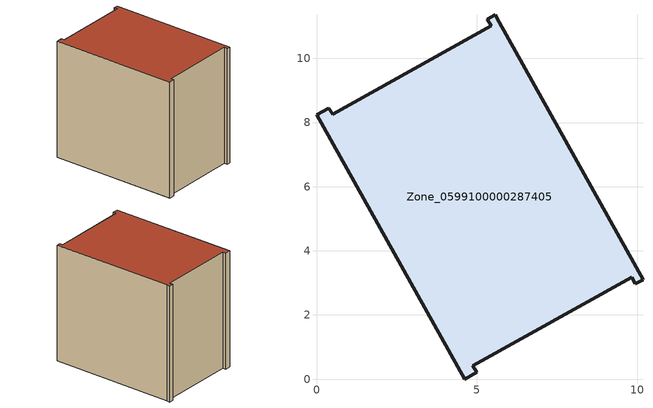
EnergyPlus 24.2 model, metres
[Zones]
Zone_0599100000287405
 floor ground (C_G): 4.62,0 0,8.24 0.39,8.45 0.5,8.25 5.44,11.01 5.32,11.22 5.57,11.36 5.69,11.12 10.18,3.1 9.94,2.97 9.82,3.18 4.87,0.42 4.99,0.21 z0
 wall outside (C_F): 0,8.24 4.62,0 4.99,0.21 4.87,0.42 9.82,3.18 9.94,2.97 10.18,3.1 5.69,11.12 5.57,11.36 5.32,11.22 5.44,11.01 0.5,8.25 0.39,8.45 0,8.24 z0:8.6
 roof outside (C_R): 5.69,11.12 5.57,11.36 5.32,11.22 5.44,11.01 0.5,8.25 0.39,8.45 0,8.24 4.62,0 4.99,0.21 4.87,0.42 9.82,3.18 9.94,2.97 10.18,3.1 z8.6
[BUILDING]
Pand.0599100000287405: North Axis=0; Terrain=City; Loads Convergence Tolerance Value=0.04; Temperature Convergence Tolerance Value=0.4; Solar Distribution=FullExterior; Maximum Number of Warmup Days=25; Minimum Number of Warmup Days=1
[Site:Location]
Rotterdam.The.Hague.AP_ZH_NLD Design_Conditions: Latitude=51.96; Longitude=4.45; Time Zone=1; Elevation=-4.5
[SITE:GROUNDTEMPERATURE:BUILDINGSURFACE]
18, 18, 18, 18, 18, 18, 18, 18, 18, 18, 18, 18
[MATERIAL] Thermal Absorptance=0.9; Solar Absorptance=0.7; Visible Absorptance=0.7
Name | Roughness | Thickness | Conductivity | Density | Specific Heat
G.TC.1965-1974 | MediumSmooth | 0.15 | 0.882353 | 540 | 1210
F.TC.1965-1974 | Rough | 0.3 | 0.697674 | 1920 | 840
R.TC.1965-1974 | MediumRough | 0.2 | 0.232558 | 1500 | 1000
[CONSTRUCTION]
C_G: G.TC.1965-1974
C_F: F.TC.1965-1974
C_R: R.TC.1965-1974
[ZONE]
Zone_0599100000287405: Type=1; Multiplier=1; Ceiling Height=Autocalculate; Volume=Autocalculate; Floor Area=autocalculate; Part of Total Floor Area=Yes
[ZONEINFILTRATION:DESIGNFLOWRATE]
Infil_Zone_0599100000287405: Zone or ZoneList or Space or SpaceList=Zone_0599100000287405; Schedule=AlwaysOn; Design Flow Rate Calculation Method=Flow/Area; Flow Rate per Floor Area=0.003; Constant Term Coefficient=1; Temperature Term Coefficient=0; Velocity Term Coefficient=0; Velocity Squared Term Coefficient=0
[HVACTEMPLATE:ZONE:IDEALLOADSAIRSYSTEM]
Zone_0599100000287405: Maximum Heating Supply Air Temperature=50; Minimum Cooling Supply Air Temperature=13; Maximum Heating Supply Air Humidity Ratio=0.0156; Minimum Cooling Supply Air Humidity Ratio=0.0077; Heating Limit=NoLimit; Cooling Limit=NoLimit; Dehumidification Control Type=ConstantSensibleHeatRatio; Cooling Sensible Heat Ratio=0.7; Dehumidification Setpoint=60; Humidification Control Type=None; Humidification Setpoint=30; Outdoor Air Method=None; Outdoor Air Flow Rate per Person=0.00944; Outdoor Air Flow Rate per Zone Floor Area=0; Outdoor Air Flow Rate per Zone=0; Demand Controlled Ventilation Type=None; Outdoor Air Economizer Type=NoEconomizer; Heat Recovery Type=None; Sensible Heat Recovery Effectiveness=0.7; Latent Heat Recovery Effectiveness=0.65
[ZONECONTROL:THERMOSTAT]
ThermostatControl_Zone_0599100000287405: Zone or ZoneList=Zone_0599100000287405; Control Type Schedule=DualSetpointControlType; Control 1=Thermostat_Zone_0599100000287405; Temperature Difference Between Cutout And Setpoint=0
[THERMOSTATSETPOINT:DUALSETPOINT]
Thermostat_Zone_0599100000287405: Heating Setpoint Temperature Schedule=HeatingSetpoint_Zone_0599100000287405; Cooling Setpoint Temperature Schedule=CoolingSetpoint_Zone_0599100000287405
[SCHEDULE:COMPACT]
HeatingSetpoint_Zone_0599100000287405: Through: 12/31, For: AllDays, Until: 24:00, 21
CoolingSetpoint_Zone_0599100000287405: Through: 12/31, For: AllDays, Until: 24:00, 24
DualSetpointControlType: Through: 12/31, For: AllDays, Until: 24:00, 4
AlwaysOn: Through: 12/31, For: AllDays, Until: 24:00, 1
